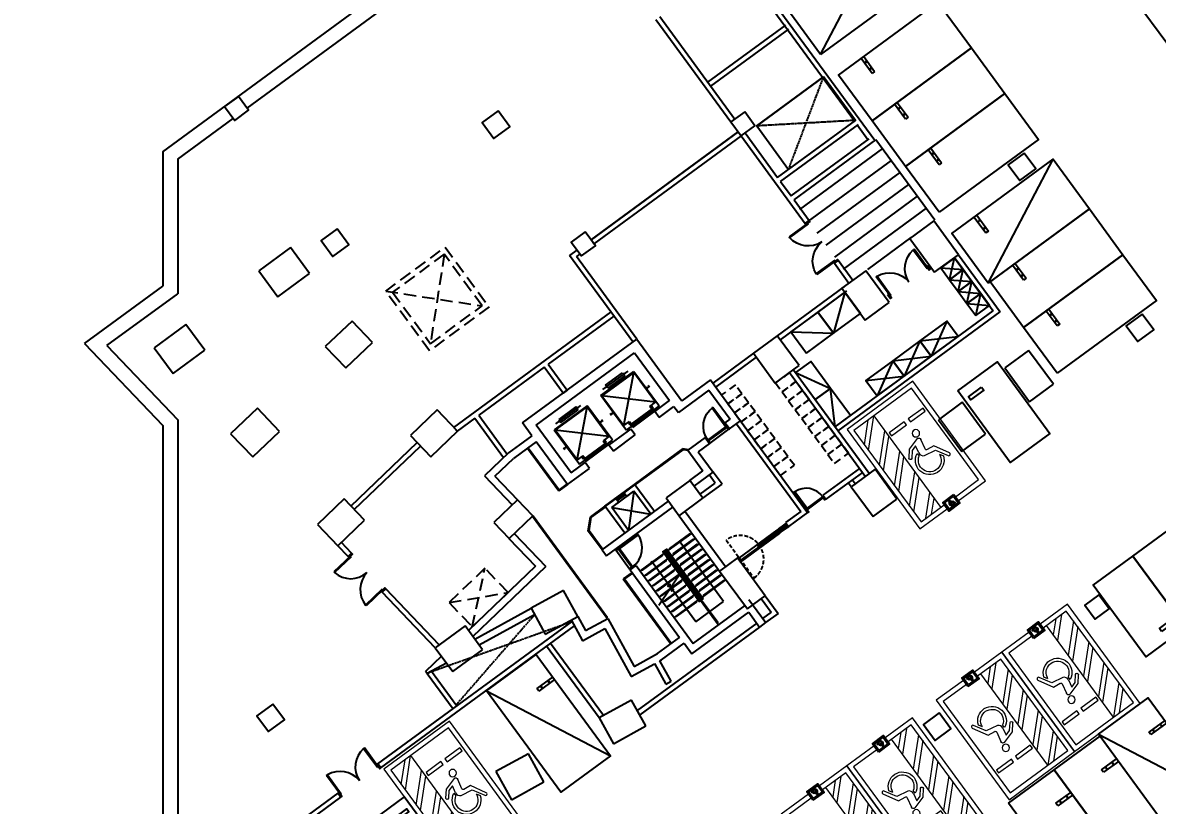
# Model space of a CAD drawing. Header units: millimetres. Extents: x 78082221 to 78451133, y -34402202 to -34172290.
# Drawn here: x 78138934 to 78184972, y -34265000 to -34233259 of the extents above; entities that cross this region are included whole.
import ezdxf

# ---------------------------------------------------------------- set-up
doc = ezdxf.new("R2010")
doc.units = ezdxf.units.MM
doc.header["$LTSCALE"] = 100
doc.header["$MEASUREMENT"] = 0
doc.header["$PDMODE"] = 1
doc.header["$PDSIZE"] = -3
for name, pattern in [('XR-B2$0$CENTER', [2, 1.25, -0.25, 0.25, -0.25]), ('XR-B2$0$HIDDEN', [0.375, 0.25, -0.125]), ('XR-B2$0$XR-B2$0$XR-지하3층$0$-HID', [2.5, 1.5, -1]), ('XR-B2$0$새 블럭1$0$XR-B2$0$XR-지하3층$0$XR-지하3층$0$51A1코아(1층)-1$0$HID', [2.3, 1.5, -0.8])]:
    doc.linetypes.add(name, pattern=pattern)
doc.layers.get('0').update_dxf_attribs({"color": 2, "linetype": 'CONTINUOUS'})
doc.layers.get('Defpoints').update_dxf_attribs({"color": 142, "linetype": 'CONTINUOUS'})
doc.layers.add('E-PLAN', color=115, linetype='CONTINUOUS')
doc.layers.add('Z', color=115, linetype='CONTINUOUS')
doc.styles.add('c-b2$0$맑은고딕', font='', dxfattribs={"width": 0.8})
doc.styles.add('돋움', font='', dxfattribs={"width": 0.9})
doc.styles.get('c-b2$0$맑은고딕').set_extended_font_data('Malgun Gothic')
doc.styles.get('돋움').set_extended_font_data('Dotum')
doc.dimstyles.new('c-b2$0$std_style', dxfattribs={"dimscale": 500, "dimtxt": 3, "dimasz": 1, "dimexe": 1.5, "dimexo": 2, "dimgap": 1, "dimtad": 1, "dimtoh": 1, "dimdec": 0, "dimzin": 0, "dimdsep": 46, "dimtxsty": 'c-b2$0$맑은고딕', "dimblk": 'c-b2$0$01420DDOT01', "dimcen": 2.5, "dimdle": 8, "dimclrd": 256, "dimclre": 256, "dimclrt": 256, "dimadec": 0, "dimazin": 0, "dimtfac": 1, "dimtdec": 0, "dimtix": 1, "dimtmove": 2, "dimatfit": 3, "dimldrblk": 'c-b2$0$_ClosedBlank', "dimfxl": 1, "dimtolj": 1, "dimtzin": 0, "dimlwd": -1, "dimlwe": -1, "dimarcsym": 0})

# ---------------------------------------------------------------- blocks, each defined once
blk = doc.blocks.new('XR-B2$0$XR-B2$0$XR-지하3층$0$A$C5E3F3FAC')
at = {"layer": 'E-PLAN'}
for p, q in [((90, 950), (50, 950)), ((50, 950), (50, 0)), ((90, 0), (90, 950)), ((1910, 950), (1950, 950)), ((1910, 0), (1910, 950)), ((1950, 950), (1950, 0)), ((50, 0), (90, 0)), ((1950, 0), (1910, 0))]:
    blk.add_line(p, q, dxfattribs=at)
at = {"layer": 'E-PLAN', "elevation": 0}
for points in [[(0, 850), (0, 1050), (50, 1050), (50, 850)], [(2000, 850), (2000, 1050), (1950, 1050), (1950, 850)]]:
    blk.add_lwpolyline(points, close=True, dxfattribs=at)
at = {"layer": 'E-PLAN'}
for centre, start, end in [((-2, 999), 275.2502, 357.2138), ((2002, 999), 182.7862, 264.7498)]:
    blk.add_arc(centre, 1003, start, end, dxfattribs=at)
blk = doc.blocks.new('XR-B2$0$XR-B1$0$XR-주상복합코어$0$84A-CORE(기준층)$0$A$C31EC7A83')
at = {"layer": 'E-PLAN'}
for p, q in [((14495, 13830), (15445, 13830)), ((14495, 13723), (15445, 13723)), ((14495, 13680), (15445, 13680))]:
    blk.add_line(p, q, dxfattribs=at)
for points in [[(14470, 13680), (14470, 13680), (14495, 13680), (14495, 13723), (14510, 13723), (14510, 13787), (14495, 13830), (14470, 13830), (14470, 13680)], [(15470, 13680), (15470, 13680), (15445, 13680), (15445, 13723), (15430, 13723), (15430, 13787), (15445, 13830), (15470, 13830), (15470, 13680)]]:
    blk.add_lwpolyline(points, dxfattribs=at)
blk.add_lwpolyline([(15445, 12730), (15405, 12730), (15405, 13680), (15445, 13680), (15445, 12730)], close=True, dxfattribs=at)
blk.add_arc((15445, 13680), 950, 180, 270, dxfattribs=at)
blk = doc.blocks.new('XR-B2$0$XR-B2$0$XR-지하3층$0$1712-PL$0$FSD1000')
at = {"layer": 'E-PLAN'}
for p, q in [((25, -101), (865, -101)), ((40, -146), (850, -146))]:
    blk.add_line(p, q, dxfattribs=at)
for points in [[(25, 739), (25, -101), (70, -101), (70, 739)], [(-5, -251), (-5, -101), (25, -101), (25, -146), (40, -146), (40, -251)], [(895, -251), (895, -101), (865, -101), (865, -146), (850, -146), (850, -251)]]:
    blk.add_lwpolyline(points, close=True, dxfattribs=at)
blk.add_arc((25, -101), 840, 360, 86.9291, dxfattribs=at)
blk = doc.blocks.new('XR-B2$0$XR-지하3층$0$A$C73B52ADF')
at = {"layer": 'E-PLAN'}
for points in [[(-2038, 2466), (-38, 2466), (-38, -1134), (-2038, -1134)], [(-1166, 2021), (-1166, 1871), (-1832, 1871), (-1832, 2021)]]:
    blk.add_lwpolyline(points, close=True, dxfattribs=at)
blk = doc.blocks.new('XR-B2$0$XR-지하3층$0$장애인 주차')
at = {"layer": 'E-PLAN', "lineweight": 5}
for p, q in [((4572, 3795), (4572, -805)), ((5572, 2795), (4572, 3795)), ((5572, 3078), (4855, 3795)), ((5572, 2045), (4572, 3045)), ((5572, 1762), (4572, 2762)), ((3689, 1485), (3600, 1888)), ((3699, 2009), (4214, 1851)), ((4214, 1851), (4443, 1569)), ((5572, 1012), (4572, 2012)), ((3992, 1503), (3925, 1810)), ((3925, 1810), (4151, 1741)), ((4055, 1528), (4053, 1393)), ((4151, 1741), (4355, 1493)), ((5572, 729), (4572, 1729)), ((3348, 969), (3257, 820)), ((5572, -21), (4572, 979)), ((5572, -304), (4572, 696)), ((5323, -805), (4572, -54)), ((5041, -805), (4572, -336))]:
    blk.add_line(p, q, dxfattribs=at)
at = {"layer": 'E-PLAN', "ltscale": 4}
for p, q in [((4165, -1005), (4165, -805)), ((4165, -805), (4165, -905))]:
    blk.add_line(p, q, dxfattribs=at)
at = {"layer": 'E-PLAN', "lineweight": 5}
for points in [[(3842, -1005), (2472, -1005), (2472, 3995), (5772, 3995), (5772, -1005), (4402, -1005)], [(3842, -805), (2672, -805), (2672, 3795), (5572, 3795), (5572, -805), (4402, -805)]]:
    blk.add_lwpolyline(points, dxfattribs=at)
for points in [[(3523, 2720), (2773, 2720), (2773, 2870), (3523, 2870)], [(4473, 2720), (3723, 2720), (3723, 2870), (4473, 2870)]]:
    blk.add_lwpolyline(points, close=True, dxfattribs=at)
for points in [[(3094, 715, -1.000002), (2987, 770), (3330, 1379), (3640, 1415)], [(3992, 1503, -0.343093), (3870, 1283), (3381, 1194), (3094, 715)]]:
    blk.add_lwpolyline(points, format="xyb", dxfattribs=at)
at = {"layer": 'E-PLAN', "ltscale": 4}
for points in [[(3842, -695), (3842, -1115), (4402, -1115), (4402, -695)], [(3892, -745), (3892, -1065), (4352, -1065), (4352, -745)]]:
    blk.add_lwpolyline(points, close=True, dxfattribs=at)
at = {"layer": 'E-PLAN'}
for points in [[(4161, -797), (4152, -916), (4058, -916), (4021, -1003), (3982, -990), (3988, -973), (4011, -981), (4046, -898), (4136, -898), (4137, -881), (4072, -881), (4072, -863), (4138, -863), (4142, -810)], [(4167, -882), (4169, -863)]]:
    blk.add_lwpolyline(points, dxfattribs=at)
at = {"layer": 'E-PLAN', "lineweight": 5}
blk.add_circle((3613, 2216), 150, dxfattribs=at)
for centre, radius, start, end in [((3682, 1922), 88.4, 79.1143, 202.3185), ((3810, 1000), 582, 198.006, 65.0949), ((3809, 1000), 462, 183.8525, 58.2396), ((3632, 1473), 57.7, 276.2786, 12.4353), ((4394, 1537), 58.8, 227.9655, 33.7904)]:
    blk.add_arc(centre, radius, start, end, dxfattribs=at)
at = {"layer": 'E-PLAN'}
for centre, radius, start, end in [((4127, -942), 89.2, 206.535, 62.4866), ((4127, -942), 71.5, 192.8781, 56.1688), ((4140, -787), 22.8, 335.1173, 274.9698)]:
    blk.add_arc(centre, radius, start, end, dxfattribs=at)
blk = doc.blocks.new('XR-B2$0$XR-지하3층$0$확장형 주차')
at = {"layer": 'E-PLAN'}
for p, q in [((0, 3965), (800, 3965)), ((0, 3835), (800, 3835)), ((800, 3835), (800, 3965))]:
    blk.add_line(p, q, dxfattribs=at)
blk.add_lwpolyline([(2500, 5100), (0, 5100), (0, 0), (2500, 0)], close=True, dxfattribs=at)
blk.add_lwpolyline([(2500, 5100), (0, 0)], dxfattribs=at)
for centre in [(238, 3900), (613, 3900)]:
    blk.add_circle(centre, 17.5, dxfattribs=at)
blk = doc.blocks.new('XR-B2$0$XR-지하3층$0$일반형 주차')
at = {"layer": 'E-PLAN'}
for p, q in [((750, 3865), (0, 3865)), ((0, 3735), (750, 3735)), ((750, 3735), (750, 3865))]:
    blk.add_line(p, q, dxfattribs=at)
blk.add_lwpolyline([(2300, 5000), (0, 5000), (0, 0), (2300, 0)], close=True, dxfattribs=at)
for centre in [(238, 3800), (563, 3800)]:
    blk.add_circle(centre, 17.5, dxfattribs=at)
blk = doc.blocks.new('c-b2$0$01420DDOT01')
blk.add_line((-1.5, 0), (1.5, 0))
at = {"const_width": 0.5}
blk.add_lwpolyline([(-0.25, 0, 1), (0.25, 0, 1)], format="xyb", close=True, dxfattribs=at)
blk = doc.blocks.new('*D19')
at = {"layer": 'Defpoints', "color": 0, "transparency": 16777216}
for p in [(78177995, -34182282), (78183746, -34190126), (78114954, -34240561)]:
    blk.add_point(p, dxfattribs=at)
at = {"layer": 'Z', "transparency": 16777216}
for p, q in [((78183155, -34189320), (78177552, -34181677)), ((78109606, -34232421), (78177592, -34182577)), ((78114362, -34239755), (78108759, -34232112))]:
    blk.add_line(p, q, dxfattribs=at)
at = {"layer": 'Z', "transparency": 16777216, "xscale": 500, "yscale": 500, "zscale": 500}
for p, rotation in [((78177995, -34182282), 36.2469348945663), ((78109203, -34232717), 216.2469348945663)]:
    blk.add_blockref('c-b2$0$01420DDOT01', p, dxfattribs=dict(at, rotation=rotation))
at = {"layer": 'Z', "transparency": 16777216, "insert": (78142637, -34206188), "char_height": 2250, "attachment_point": 5, "rotation": 36.2469, "style": '돋움'}
blk.add_mtext('\\A1;85300', dxfattribs=at)
blk = doc.blocks.new('c-b2$0$_ClosedBlank')
at = {"color": 0, "linetype": 'ByBlock', "lineweight": -2}
for p, q in [((-1, 0.167), (0, 0)), ((-1, 0.167), (-1, -0.167)), ((0, 0), (-1, -0.167))]:
    blk.add_line(p, q, dxfattribs=at)

msp = doc.modelspace()

# ---------------------------------------------------------------- linework, layer by layer
at = {"layer": 'Z', "ltscale": 0.5}
for p, q in [((78172684.4, -34237252.1), (78164708.2, -34226372.8, 0)), ((78173510.8, -34238041.2), (78164869.5, -34226254.5, 0)), ((78164784, -34233013), (78167829, -34237166.3)), ((78164622.7, -34233131.2), (78167667.7, -34237284.6)), ((78166735.2, -34235674.4), (78169896.6, -34233356.6)), ((78166853.4, -34235835.7), (78170014.8, -34233517.9)), ((78169567.3, -34239537.4), (78172728.7, -34237219.6)), ((78167963.4, -34237687.8), (78161995.4, -34242063.2)), ((78169685.6, -34239698.7), (78172847, -34237380.9)), ((78172802.6, -34237413.4), (78173231.3, -34237998.1)), ((78168081.6, -34237849.1), (78162113.7, -34242224.5)), ((78168081.6, -34237849.1), (78170686.7, -34241402.5)), ((78168242.9, -34237730.9), (78169567.3, -34239537.4)), ((78170114.3, -34240283.4), (78173275.6, -34237965.6)), ((78170232.5, -34240444.7), (78173555.2, -34238008.7)), ((78169685.6, -34239698.7), (78170114.3, -34240283.4)), ((78170232.5, -34240444.7), (78170848, -34241284.2)), ((78170686.7, -34241402.5, 0), (78170848, -34241284.2)), ((78175899.6, -34241299.3), (78174931.8, -34242008.8)), ((78176904.7, -34242670.3), (78175899.6, -34241299.3)), ((78174931.8, -34242008.8), (78175936.9, -34243379.8)), ((78149805.2, -34242382.7), (78148514.9, -34243328.7)), ((78150573.9, -34243431.1), (78149805.2, -34242382.7)), ((78161430.9, -34242477.1), (78161120.4, -34242704.7)), ((78163689.4, -34246208.8), (78161120.4, -34242704.7)), ((78161549.2, -34242638.4), (78161400, -34242747.8)), ((78163850.7, -34246090.6), (78161400, -34242747.8)), ((78175936.9, -34243379.8), (78176904.7, -34242670.3)), ((78176742.4, -34242789.4, 0), (78178318.1, -34244938.6, 0)), ((78176903.7, -34242671.1, 0), (78178597.7, -34244981.6, 0)), ((78171869.3, -34243015.4, 0), (78172030.6, -34242897.2, 0)), ((78171869.3, -34243015.4, 0), (78172459.9, -34243821.1, 0)), ((78172030.6, -34242897.2, 0), (78172621.2, -34243702.8, 0)), ((78148514.9, -34243328.7), (78149283.5, -34244377.1)), ((78149283.5, -34244377.1), (78150573.9, -34243431.1)), ((78173145.5, -34243318.5), (78172177.7, -34244028)), ((78174091.5, -34244608.9), (78173145.5, -34243318.5)), ((78172246.2, -34243977.8), (78169548.6, -34245955.6)), ((78172364.5, -34244139.1), (78169666.8, -34246116.9)), ((78172177.7, -34244028), (78173123.7, -34245318.4)), ((78173123.7, -34245318.4), (78174091.5, -34244608.9)), ((78156427.2, -34249673.2), (78162802.5, -34244999.1)), ((78171899.6, -34249644.3), (78178318.1, -34244938.6)), ((78172017.8, -34249805.6), (78178597.7, -34244981.6)), ((78145559.1, -34245495.7), (78144268.8, -34246441.7)), ((78146327.8, -34246544.1), (78145559.1, -34245495.7)), ((78152296.1, -34245358.1), (78151212.5, -34246395.4)), ((78153125.9, -34246225), (78152296.1, -34245358.1)), ((78162920.8, -34245160.4), (78160259.4, -34247111.6)), ((78169548.6, -34245955.6), (78168580.8, -34246665.1)), ((78170435.5, -34247165.3), (78169548.6, -34245955.6)), ((78144268.8, -34246441.7), (78145037.4, -34247490.2)), ((78151212.5, -34246395.4), (78152042.3, -34247262.2)), ((78152042.3, -34247262.2), (78153125.9, -34246225)), ((78145037.4, -34247490.2), (78146327.8, -34246544.1)), ((78168580.8, -34246665.1), (78166931.5, -34247874.2)), ((78168699, -34246826.4), (78167049.8, -34248035.5)), ((78168580.8, -34246665.1), (78169467.7, -34247874.8)), ((78179751.7, -34246553.5), (78178783.9, -34247263.1)), ((78180756.8, -34247924.5), (78179751.7, -34246553.5)), ((78160098.1, -34247229.8), (78157438.2, -34249183.1)), ((78160866.8, -34248278.3), (78160098.1, -34247229.8)), ((78160259.4, -34247111.6), (78161028.1, -34248160)), ((78169467.7, -34247874.8), (78170435.5, -34247165.3)), ((78170205.6, -34247333.8), (78173286.1, -34251535.5)), ((78178783.9, -34247263.1), (78179789.1, -34248634.1)), ((78170044.3, -34247452), (78173124.8, -34251653.8)), ((78179789.1, -34248634.1), (78180756.8, -34247924.5)), ((78177056.7, -34248653.3), (78176088.9, -34249362.9)), ((78178002.7, -34249943.7), (78177056.7, -34248653.3)), ((78148456, -34248895.4), (78147372.5, -34249932.6)), ((78149355, -34249834.5), (78148456, -34248895.4)), ((78155746.6, -34248962.9), (78154663, -34250000.1)), ((78156576.3, -34249829.8), (78155746.6, -34248962.9)), ((78157438.2, -34249183.1), (78158592.9, -34250758)), ((78157277, -34249301.4), (78156569, -34249821.4)), ((78157277, -34249301.4), (78158447.2, -34250897.5)), ((78167893.7, -34249524.8), (78170504.1, -34253085.4)), ((78168054.9, -34249406.5), (78170783.6, -34253128.4)), ((78176088.9, -34249362.9), (78177035, -34250653.2)), ((78147372.5, -34249932.6), (78148271.4, -34250871.7)), ((78148271.4, -34250871.7), (78149355, -34249834.5)), ((78154663, -34250000.1), (78155492.7, -34250867)), ((78155492.7, -34250867), (78156576.3, -34249829.8)), ((78177035, -34250653.2), (78178002.7, -34249943.7)), ((78152252.3, -34252861.2), (78154940, -34250288.7)), ((78152390.6, -34253005.7), (78155078.2, -34250433.2)), ((78159417.4, -34250512.7), (78160691.6, -34252250.6)), ((78159441.6, -34250494.9), (78160698, -34252208.7)), ((78163762.7, -34251983), (78165719.4, -34250548.5)), ((78163780.4, -34252007.2), (78165727.1, -34250580)), ((78165943, -34250582.9), (78165719.4, -34250548.5)), ((78165938.4, -34250612.6), (78165727.1, -34250580)), ((78167312, -34251978.6), (78166957.2, -34251494.7)), ((78172891.3, -34251335.2, 0), (78171407.3, -34252423.1, 0)), ((78173009.5, -34251496.5, 0), (78171525.6, -34252584.4, 0)), ((78173518.9, -34251371), (78172551.1, -34252080.6)), ((78174405.8, -34252580.8), (78173518.9, -34251371)), ((78161046.4, -34251990.5), (78160691.6, -34252250.6)), ((78161028.7, -34251966.3), (78160698, -34252208.7)), ((78163774.5, -34251999.1), (78163762.7, -34251983)), ((78166005.6, -34251820.5), (78165037.8, -34252530)), ((78166537.7, -34252546.3), (78166005.6, -34251820.5)), ((78166419.4, -34252385), (78167032.4, -34251935.6)), ((78166537.7, -34252546.3), (78167312, -34251978.6)), ((78167032.4, -34251935.6), (78166795.9, -34251613)), ((78172551, -34252080.5, 0), (78172432.9, -34251919.3, 0)), ((78172712.3, -34251962.2, 0), (78172594.2, -34251801, 0)), ((78171407.3, -34252423.1, 0), (78171525.6, -34252584.4, 0)), ((78172551.1, -34252080.6), (78173438, -34253290.3)), ((78151975.6, -34252572.4), (78150892.1, -34253609.6)), ((78152805.4, -34253439.3), (78151975.6, -34252572.4)), ((78159005.6, -34252605.4), (78158044.8, -34253525.1)), ((78159627.9, -34253255.6), (78159005.6, -34252605.4)), ((78162561, -34252864), (78161972.7, -34253295.4)), ((78162578.8, -34252888.2), (78162000.4, -34253312.2)), ((78162572.9, -34252880.1), (78162561, -34252864)), ((78165037.8, -34252530), (78165569.9, -34253255.8)), ((78165569.9, -34253255.8), (78166537.7, -34252546.3)), ((78173438, -34253290.3), (78174405.8, -34252580.8)), ((78158667.1, -34254175.2), (78159627.9, -34253255.6)), ((78159618, -34253289.3), (78159605.9, -34253276.7)), ((78162644.3, -34257417.3), (78159618, -34253289.3)), ((78159641, -34253270), (78159627.6, -34253256)), ((78162669.7, -34257401.1), (78159641, -34253270)), ((78161883.3, -34253876.1), (78161972.7, -34253295.3)), ((78161914.8, -34253868.4), (78162000.5, -34253312.2)), ((78163521.3, -34253852.5), (78162838.4, -34252921)), ((78170504.1, -34253085.4), (78169891.2, -34253534.7)), ((78170783.6, -34253128.4), (78170009.4, -34253696)), ((78150892.1, -34253609.6), (78151721.8, -34254476.5)), ((78151721.8, -34254476.5), (78152805.4, -34253439.3)), ((78158044.8, -34253525.1), (78158667.1, -34254175.2)), ((78169891.2, -34253534.7, 0), (78170009.4, -34253696, 0)), ((78162444.7, -34254641.8), (78161883.3, -34253876.1)), ((78162468.9, -34254624.1), (78161914.8, -34253868.4)), ((78166084.3, -34253957.4), (78165116.5, -34254666.9)), ((78166238, -34254167.1), (78165270.3, -34254876.6)), ((78152136.7, -34254909.9), (78151721.8, -34254476.5)), ((78152281.2, -34254771.6), (78151866.3, -34254338.2)), ((78165015.7, -34254740.8), (78164995.6, -34254755.6)), ((78165076.2, -34254696.5), (78165056, -34254711.3)), ((78166391.8, -34254376.8), (78165424, -34255086.3)), ((78166545.5, -34254586.5), (78165577.7, -34255296)), ((78164955.2, -34254785.2), (78163987.5, -34255494.7)), ((78165109, -34254994.9), (78164141.2, -34255704.4)), ((78165262.7, -34255204.5), (78164294.9, -34255914.1)), ((78165169.4, -34254950.5), (78165149.3, -34254965.3)), ((78165229.9, -34254906.2), (78165209.8, -34254921)), ((78165323.2, -34255160.2), (78165303, -34255175)), ((78165383.7, -34255115.9), (78165363.5, -34255130.6)), ((78166699.2, -34254796.1), (78165731.4, -34255505.7)), ((78166852.9, -34255005.8), (78165885.2, -34255715.3)), ((78167006.7, -34255215.5), (78166038.9, -34255925)), ((78167939.5, -34254965.6), (78167213.7, -34255497.8)), ((78169062.9, -34256497.9), (78167939.5, -34254965.6)), ((78165416.4, -34255414.2), (78164448.6, -34256123.8)), ((78165570.1, -34255623.9), (78164602.4, -34256333.4)), ((78165476.9, -34255369.9), (78165456.7, -34255384.7)), ((78165537.4, -34255325.5), (78165517.2, -34255340.3)), ((78165630.6, -34255579.6), (78165610.5, -34255594.4)), ((78165691.1, -34255535.2), (78165671, -34255550)), ((78167160.4, -34255425.2), (78166192.6, -34256134.7)), ((78167314.1, -34255634.9), (78166346.4, -34256344.4)), ((78167213.7, -34255497.8), (78168337.1, -34257030.1)), ((78165723.9, -34255833.6), (78164756.1, -34256543.1)), ((78165877.6, -34256043.3), (78164909.8, -34256752.8)), ((78165784.4, -34255789.3), (78165764.2, -34255804)), ((78165844.8, -34255744.9), (78165824.7, -34255759.7)), ((78165938.1, -34255998.9), (78165917.9, -34256013.7)), ((78165998.6, -34255954.6), (78165978.4, -34255969.4)), ((78167467.9, -34255844.6), (78166500.1, -34256554.1)), ((78155676.9, -34258608.5), (78153519.7, -34256354.7)), ((78155839.6, -34258489.2), (78153664.1, -34256216.5)), ((78160877.9, -34256285.3), (78159562.8, -34257006.9)), ((78161455.1, -34257337.4), (78160877.9, -34256285.3)), ((78166031.3, -34256253), (78165063.6, -34256962.5)), ((78166185.1, -34256462.7), (78165217.3, -34257172.2)), ((78166091.8, -34256208.6), (78166071.7, -34256223.4)), ((78166152.3, -34256164.3), (78166132.1, -34256179.1)), ((78166245.6, -34256418.3), (78166225.4, -34256433.1)), ((78166306, -34256374), (78166285.9, -34256388.7)), ((78166459.8, -34256583.6), (78166439.6, -34256598.4)), ((78168337.1, -34257030.1), (78169062.9, -34256497.9)), ((78169062.9, -34256497.9, 0), (78169589.1, -34257215.7, 0)), ((78159562.8, -34257006.9), (78160140.1, -34258058.9)), ((78166338.8, -34256672.3), (78165371, -34257381.9)), ((78166399.3, -34256628), (78166379.1, -34256642.8)), ((78166399.3, -34256628), (78167173.8, -34257684.5)), ((78168901.6, -34256616.2, 0), (78169309.6, -34257172.6, 0)), ((78160140.1, -34258058.9), (78161455.1, -34257337.4)), ((78169309.6, -34257172.6, 0), (78168958.8, -34257429.8, 0)), ((78169589.1, -34257215.7, 0), (78169077, -34257591.1, 0)), ((78153341.8, -34263324.4), (78161225.7, -34257544.3)), ((78153460, -34263485.7), (78161322.7, -34257721.2)), ((78156886.7, -34257721.6), (78155677, -34258608.5)), ((78157596.2, -34258689.4), (78156886.7, -34257721.6)), ((78168716.8, -34257607.2, 0), (78163872.1, -34261159.1, 0)), ((78168835.1, -34257768.5, 0), (78163969.1, -34261336, 0)), ((78162499, -34261355.5), (78160354.8, -34258430.8)), ((78155677, -34258608.5), (78156386.5, -34259576.3)), ((78156386.5, -34259576.3), (78157596.2, -34258689.4)), ((78162322.2, -34261452.6), (78160193.5, -34258549)), ((78155349.1, -34259660.4), (78156394.5, -34261086.3)), ((78155526, -34259563.4), (78156555.8, -34260968)), ((78163640.2, -34260729.7), (78162325, -34261451.1)), ((78164217.3, -34261781.8), (78163640.2, -34260729.7)), ((78162325, -34261451.1), (78162902.2, -34262503.2)), ((78162902.2, -34262503.2), (78164217.3, -34261781.8)), ((78159453.8, -34262912), (78158138.7, -34263633.5)), ((78160079, -34264051.8), (78159453.8, -34262912)), ((78158138.7, -34263633.5), (78158763.9, -34264773.2)), ((78158763.9, -34264773.2), (78160079, -34264051.8)), ((78145226.1, -34269274.4), (78151728.8, -34264506.9)), ((78146121.1, -34268866.2), (78151847.1, -34264668.2))]:
    msp.add_line(p, q, dxfattribs=at)
at = {"layer": 'Z'}
for p, q in [((78144625.2, -34238492.6), (78158252.7, -34228501.7)), ((78148042.6, -34236731.2), (78154010.5, -34232355.8)), ((78168716, -34237446), (78171433.9, -34235453.4)), ((78145225.2, -34238796.7), (78147478, -34237145.1)), ((78168716, -34237446), (78170010.9, -34239212.2)), ((78168081.6, -34237849.1), (78162113.7, -34242224.5)), ((78144625.2, -34238492.6), (78144625.2, -34243946.5)), ((78145225.2, -34238796.7), (78145225.2, -34244250.8)), ((78141443.3, -34246276.1), (78144625.2, -34243946.5)), ((78142350.1, -34246355.8), (78145225.2, -34244250.8)), ((78141443.3, -34246276.1), (78144625.2, -34249600.4)), ((78142350.1, -34246355.8), (78145225.2, -34249359.5)), ((78159213.5, -34249490.4), (78163850.8, -34246090.6)), ((78163850.8, -34246090.6), (78165683.7, -34248590.7)), ((78159772.6, -34249576.5), (78163764.7, -34246649.7)), ((78163764.7, -34246649.7), (78165183.7, -34248585.3)), ((78162395.7, -34248384.9), (78163734.5, -34247403.4)), ((78163728, -34247445.4), (78162437.7, -34248391.4)), ((78163481.5, -34247396.7), (78162465.4, -34248141.7)), ((78162582.3, -34247962.9), (78163275.9, -34247454.4)), ((78163364.6, -34247575.4), (78162671, -34248083.9)), ((78163275.9, -34247454.4), (78163364.6, -34247575.4)), ((78163285.3, -34247509.6), (78163325.6, -34247480)), ((78163314.9, -34247549.9), (78163285.3, -34247509.6)), ((78163355.2, -34247520.3), (78163314.9, -34247549.9)), ((78163324.6, -34249601.1), (78163728, -34247445.4)), ((78163325.6, -34247480), (78163355.2, -34247520.3)), ((78163395.5, -34247490.8), (78163365.9, -34247450.4)), ((78164614.9, -34248655.1), (78163728, -34247445.4)), ((78163734.5, -34247403.4), (78164727.8, -34248758.3)), ((78166836.9, -34247745.2), (78165683.7, -34248590.7)), ((78166836.9, -34247745.2), (78168054.9, -34249406.5)), ((78161028.1, -34248160), (78160866.8, -34248278.3)), ((78162581, -34248087.9), (78162551.4, -34248047.6)), ((78162671, -34248083.9), (78162582.3, -34247962.9)), ((78162632, -34247988.5), (78162591.7, -34248018)), ((78162591.7, -34248018), (78162621.3, -34248058.4)), ((78162621.3, -34248058.4), (78162661.6, -34248028.8)), ((78162661.6, -34248028.8), (78162632, -34247988.5)), ((78164289.7, -34248118.5), (78164230.6, -34248037.9)), ((78164340.8, -34248019.1), (78164260.2, -34248078.2)), ((78164370.4, -34248059.4), (78164311.3, -34247978.7)), ((78166772.4, -34248164.5), (78165538.5, -34249069.1)), ((78166772.4, -34248164.5), (78167635.6, -34249342)), ((78163389, -34249739.8), (78162395.7, -34248384.9)), ((78162437.7, -34248391.4), (78163324.6, -34249601.1)), ((78164614.9, -34248655.1), (78162437.7, -34248391.4)), ((78164381, -34248826.5), (78164614.9, -34248655.1)), ((78164578.9, -34249028.7), (78165183.7, -34248585.3)), ((78164727.8, -34248758.3), (78164757.4, -34248798.6)), ((78161839.3, -34248792.9), (78160500.5, -34249774.4)), ((78160542.4, -34249780.9), (78161832.8, -34248834.8)), ((78160570.2, -34249531.2), (78161586.3, -34248786.2)), ((78161380.7, -34248843.9), (78160687.1, -34249352.4)), ((78160775.8, -34249473.4), (78161469.4, -34248964.9)), ((78161469.4, -34248964.9), (78161380.7, -34248843.9)), ((78161390.1, -34248899), (78161430.4, -34248869.5)), ((78161419.6, -34248939.4), (78161390.1, -34248899)), ((78161460, -34248909.8), (78161419.6, -34248939.4)), ((78161429.3, -34250990.6), (78161832.8, -34248834.8)), ((78161430.4, -34248869.5), (78161460, -34248909.8)), ((78161500.3, -34248880.2), (78161470.7, -34248839.9)), ((78161832.8, -34248834.8), (78162719.7, -34250044.6)), ((78162832.6, -34250147.8), (78161839.3, -34248792.9)), ((78162830, -34249188.7), (78162770.9, -34249108.1)), ((78162800.4, -34249148.4), (78162881.1, -34249089.3)), ((78162910.7, -34249129.6), (78162851.5, -34249048.9)), ((78164757.4, -34248798.6), (78163418.6, -34249780.1)), ((78163600.3, -34249571.3), (78164503.5, -34248909.1)), ((78164527.2, -34248941.3), (78163623.9, -34249603.6)), ((78163650, -34249639), (78164553.2, -34248976.8)), ((78164576.9, -34249009.1), (78163673.6, -34249671.3)), ((78164452, -34248923.3), (78164381, -34248826.5)), ((78164429.4, -34248791.1), (78164500.4, -34248887.8)), ((78164500.4, -34248887.8), (78164452, -34248923.3)), ((78164503.5, -34248909.1), (78164527.2, -34248941.3)), ((78164553.2, -34248976.8), (78164576.9, -34249009.1)), ((78164756.2, -34249270.7), (78164578.9, -34249028.7)), ((78164756.2, -34249270.7), (78165361.1, -34248827.2)), ((78165361.1, -34248827.2), (78165538.5, -34249069.1)), ((78145225.2, -34249359.5), (78145225.2, -34282946.6)), ((78156427.2, -34249673.2), (78156569, -34249821.4)), ((78159594.9, -34250010.6), (78159213.5, -34249490.4)), ((78161191.7, -34251512), (78159772.6, -34249576.5)), ((78160685.7, -34249477.4), (78160656.2, -34249437.1)), ((78160687.1, -34249352.4), (78160775.8, -34249473.4)), ((78160736.8, -34249378), (78160696.5, -34249407.5)), ((78160696.5, -34249407.5), (78160726.1, -34249447.8)), ((78160726.1, -34249447.8), (78160766.4, -34249418.3)), ((78160766.4, -34249418.3), (78160736.8, -34249378)), ((78162394.5, -34249508), (78162335.4, -34249427.3)), ((78162445.6, -34249408.5), (78162364.9, -34249467.7)), ((78162475.2, -34249448.9), (78162416, -34249368.2)), ((78163324.6, -34249601.1), (78163558.4, -34249429.6)), ((78163581, -34249561.9), (78163510, -34249465.1)), ((78163558.4, -34249429.6), (78163629.4, -34249526.4)), ((78163629.4, -34249526.4), (78163581, -34249561.9)), ((78163623.9, -34249603.6), (78163600.3, -34249571.3)), ((78163673.6, -34249671.3), (78163650, -34249639)), ((78167442.1, -34249483.9), (78167635.6, -34249342)), ((78167442.1, -34249483.9), (78167619.5, -34249725.8)), ((78167619.5, -34249725.8), (78168054.9, -34249406.5)), ((78159594.9, -34250010.6), (78159240, -34250270.7)), ((78160500.5, -34249774.4), (78161493.8, -34251129.3)), ((78161429.3, -34250990.6), (78160542.4, -34249780.9)), ((78162719.7, -34250044.6), (78160542.4, -34249780.9)), ((78162719.7, -34250044.6), (78162485.8, -34250216)), ((78162724, -34250388.6), (78163611.1, -34249738.2)), ((78162862.1, -34250188.1), (78162832.6, -34250147.8)), ((78162901.3, -34250630.6), (78163788.5, -34249980.2)), ((78163418.6, -34249780.1), (78163389, -34249739.8)), ((78163788.5, -34249980.2), (78163611.1, -34249738.2)), ((78166619.5, -34250087), (78165925.9, -34250595.4)), ((78166619.5, -34250087), (78166796.8, -34250328.9)), ((78159240, -34250270.7), (78158650.4, -34250703.1)), ((78159417.4, -34250512.7), (78158843.6, -34250933.4)), ((78159772.3, -34250252.5), (78159417.4, -34250512.7)), ((78161046.4, -34251990.5), (78159772.3, -34250252.5)), ((78160934.8, -34250578.2), (78160875.7, -34250497.5)), ((78160905.2, -34250537.9), (78160985.9, -34250478.7)), ((78161015.4, -34250519.1), (78160956.3, -34250438.4)), ((78161523.4, -34251169.6), (78162862.1, -34250188.1)), ((78162608.3, -34250298.6), (78161705.1, -34250960.8)), ((78161728.7, -34250993), (78162632, -34250330.8)), ((78162658, -34250366.3), (78161754.7, -34251028.5)), ((78161778.4, -34251060.8), (78162681.6, -34250398.6)), ((78162485.8, -34250216), (78162556.8, -34250312.8)), ((78162605.2, -34250277.3), (78162534.2, -34250180.5)), ((78162556.8, -34250312.8), (78162605.2, -34250277.3)), ((78162632, -34250330.8), (78162608.3, -34250298.6)), ((78162681.6, -34250398.6), (78162658, -34250366.3)), ((78162901.3, -34250630.6), (78162724, -34250388.6)), ((78165925.9, -34250595.4), (78166537.9, -34251430.1)), ((78166796.8, -34250328.9), (78166345.2, -34250660)), ((78158650.4, -34250703.1), (78157668.7, -34251642.6)), ((78158092.9, -34251651.9), (78158843.6, -34250933.4)), ((78161663.2, -34250819.1), (78161429.3, -34250990.6)), ((78161614.8, -34250854.6), (78161685.8, -34250951.4)), ((78161734.2, -34250915.9), (78161663.2, -34250819.1)), ((78161685.8, -34250951.4), (78161734.2, -34250915.9)), ((78161705.1, -34250960.8), (78161728.7, -34250993)), ((78161754.7, -34251028.5), (78161778.4, -34251060.8)), ((78166345.2, -34250660), (78166957.2, -34251494.7)), ((78166345.2, -34250660), (78166345.2, -34250660)), ((78161046.4, -34251990.5), (78161933.6, -34251340.1)), ((78161191.7, -34251512), (78161756.2, -34251098.1)), ((78161493.8, -34251129.3), (78161523.4, -34251169.6)), ((78161933.6, -34251340.1), (78161756.2, -34251098.1)), ((78166005.6, -34251820.5), (78166537.9, -34251430.2)), ((78166183, -34252062.3), (78166957.2, -34251494.7)), ((78157668.7, -34251642.6), (78158788.9, -34252812.9)), ((78158092.9, -34251651.9), (78159005.6, -34252605.4)), ((78162561, -34252864), (78163762.7, -34251983)), ((78162838.4, -34252921), (78163733.6, -34252264.7)), ((78163012.4, -34252557.9), (78163335, -34252321.4)), ((78163071.5, -34252638.5), (78163394.1, -34252402)), ((78163324.2, -34252391.3), (78163082.3, -34252568.6)), ((78163294.7, -34252350.9), (78163353.8, -34252431.6)), ((78163335, -34252321.4), (78163774.5, -34251999.1)), ((78163335, -34252321.4), (78163447.3, -34252474.6)), ((78163335, -34252321.4), (78163394.1, -34252402)), ((78163447.3, -34252474.6), (78163733.6, -34252264.7)), ((78163733.6, -34252264.7), (78163521.3, -34253852.5)), ((78164416.5, -34253196.2), (78163733.6, -34252264.7)), ((78164569.8, -34253083.8), (78163774.5, -34251999.1)), ((78162444.7, -34254641.9), (78165138.3, -34252667)), ((78162572.9, -34252880.1), (78163012.4, -34252557.9)), ((78163368.1, -34253964.8), (78162572.9, -34252880.1)), ((78162622.1, -34254883.8), (78165315.7, -34252909)), ((78162838.4, -34252921), (78163124.7, -34252711.1)), ((78163012.4, -34252557.9), (78163124.7, -34252711.1)), ((78163012.4, -34252557.9), (78163071.5, -34252638.5)), ((78163052.7, -34252528.3), (78163111.8, -34252609)), ((78163521.3, -34253852.5), (78162838.4, -34252921)), ((78162838.4, -34252921), (78164416.5, -34253196.2)), ((78165570, -34253255.7), (78167213.7, -34255497.8)), ((78165811.9, -34253078.4), (78167455.6, -34255320.4)), ((78169584.4, -34253877.4, 0), (78169551.9, -34253833.1, 0)), ((78169616.4, -34253785.8, 0), (78169866.4, -34253602.5, 0)), ((78169696.2, -34253801.6, 0), (78169857.5, -34253683.4, 0)), ((78169711, -34253914.8, 0), (78169961, -34253731.5, 0)), ((78169719.9, -34253833.9, 0), (78169881.2, -34253715.6, 0)), ((78158663.5, -34254178.7), (78159742.3, -34255305.7)), ((78158880.3, -34253971.3), (78160166.4, -34255315)), ((78169535.8, -34253844.9, 0), (78168010.8, -34254962.9, 0)), ((78169630.4, -34253973.9, 0), (78168105.5, -34255091.9, 0)), ((78169526.9, -34253925.8, 0), (78168817.2, -34254446.1, 0)), ((78169538.7, -34253941.9, 0), (78168829, -34254462.2, 0)), ((78169550.5, -34253958.1, 0), (78168840.8, -34254478.4, 0)), ((78162444.7, -34254641.9), (78162622.1, -34254883.8)), ((78167371.3, -34256727.6), (78165600.4, -34254312.2)), ((78168790.3, -34254527.8, 0), (78168141.2, -34255003.7, 0)), ((78168802.1, -34254544, 0), (78168153, -34255019.8, 0)), ((78168813.9, -34254560.1, 0), (78168164.9, -34255036, 0)), ((78152136.9, -34254909.8), (78152281.2, -34254771.6)), ((78166242.2, -34257555.3), (78164471.3, -34255139.9)), ((78167971.2, -34254992, 0), (78168010.8, -34254962.9, 0)), ((78167971.2, -34254992, 0), (78167998.3, -34254972.1, 0)), ((78167971.2, -34254992, 0), (78168065.8, -34255121, 0)), ((78168105.5, -34255091.9, 0), (78168010.8, -34254962.9, 0)), ((78168105.5, -34255091.9, 0), (78168065.8, -34255121, 0)), ((78168065.8, -34255121, 0), (78168102.1, -34255094.4, 0)), ((78159742.3, -34255305.7), (78157023.5, -34257908.1)), ((78157202.4, -34258152.2), (78160166.4, -34255315)), ((78163659.3, -34255554.4), (78163304.5, -34255814.5)), ((78163677.1, -34255578.6), (78163346.4, -34255821)), ((78163580, -34255446.2), (78163822, -34255268.8)), ((78163580, -34255446.2), (78165590.3, -34258188.2)), ((78163822, -34255268.8), (78166145.6, -34258438.3)), ((78163304.5, -34255814.5), (78165235.5, -34258448.4)), ((78163346.4, -34255821), (78165259.7, -34258430.7)), ((78153519.7, -34256354.7, 0), (78153664.1, -34256216.5)), ((78157280.5, -34258258.7), (78159562.8, -34257006.9)), ((78166145.6, -34258438.3), (78168242.5, -34256901)), ((78166242.2, -34257555.3), (78167371.3, -34256727.6)), ((78169077, -34257591.1), (78168402.6, -34256671.2)), ((78159707, -34257269.8), (78157459.4, -34258502.7)), ((78161192, -34257481.7), (78161653.7, -34258323.4)), ((78161455, -34257337.4), (78161772.4, -34257916.1)), ((78161772.4, -34257916.1), (78162679.8, -34257418.3)), ((78162679.8, -34257418.3), (78163747.5, -34259364.7)), ((78166081.1, -34258857.6), (78168391.6, -34257163.6)), ((78168391.6, -34257163.6), (78168835.1, -34257768.5)), ((78161653.7, -34258323.4), (78162561.1, -34257825.6)), ((78162561.1, -34257825.6), (78163628.8, -34259772)), ((78169077, -34257591.1), (78168835.1, -34257768.5)), ((78164693.2, -34258846), (78165590.3, -34258188.2)), ((78164854.8, -34259099.5), (78165767.7, -34258430.2)), ((78165767.7, -34258430.2), (78166081.1, -34258857.6)), ((78155839.6, -34258489.2), (78155676.9, -34258608.5)), ((78163747.5, -34259364.7), (78164693.2, -34258846)), ((78155930.5, -34258954.3), (78155285.1, -34259572.1)), ((78156132.9, -34259230.4), (78155349.5, -34259660.1)), ((78163628.8, -34259772), (78164570.8, -34259255.3)), ((78163628.8, -34259772), (78164570.8, -34259255.3)), ((78164571.3, -34259255), (78165025.8, -34260083.5)), ((78164790.5, -34259134.8), (78164854.8, -34259099.5)), ((78165245, -34259963.3), (78164790.5, -34259134.8)), ((78155349.5, -34259660.1), (78155285.1, -34259572.1)), ((78155349.1, -34259660.4), (78155526, -34259563.4)), ((78165025.8, -34260083.5), (78165245, -34259963.3)), ((78153460, -34263485.7, 0), (78153341.8, -34263324.4, 0)), ((78151847.1, -34264668.2), (78151728.8, -34264506.9))]:
    msp.add_line(p, q, dxfattribs=at)
at = {"layer": 'Z', "linetype": 'XR-B2$0$CENTER', "ltscale": 0.5}
for p, q in [((78170010.9, -34239212.2), (78171433.9, -34235453.4)), ((78172728.7, -34237219.6), (78168716, -34237446)), ((78159706.6, -34257270.1), (78156525, -34260925.9)), ((78155531.1, -34259570.3), (78161225.7, -34257544.3))]:
    msp.add_line(p, q, dxfattribs=at)
at = {"layer": 'Z', "ltscale": 100}
for p, q in [((78175943.9, -34241266.8), (78173555.2, -34238008.7)), ((78173815.3, -34238363.5), (78170452.4, -34240829.1)), ((78174170.1, -34238847.4), (78170807.1, -34241313)), ((78174524.9, -34239331.3), (78171161.9, -34241796.9)), ((78174879.6, -34239815.2), (78171516.7, -34242280.8)), ((78175234.4, -34240299), (78171871.4, -34242764.7)), ((78175589.2, -34240782.9), (78172226.2, -34243248.5)), ((78174976.1, -34241976.3), (78173214, -34243268.3))]:
    msp.add_line(p, q, dxfattribs=at)
at = {"layer": 'Z', "linetype": 'Continuous'}
for p, q in [((78176540.7, -34243681.2, 0), (78176742.4, -34242789.3, 0)), ((78176185.9, -34243197.3, 0), (78177097.1, -34243273.5, 0)), ((78176540.7, -34243681.2, 0), (78177451.9, -34243757.1, 0)), ((78176895.5, -34244165.1, 0), (78177097.2, -34243273.2, 0)), ((78176895.5, -34244165.1, 0), (78177806.7, -34244241, 0)), ((78177250.2, -34244649, 0), (78177451.9, -34243757.1, 0)), ((78177605, -34245132.9, 0), (78177806.7, -34244241, 0)), ((78177250.2, -34244649, 0), (78178161.5, -34244724.9, 0))]:
    msp.add_line(p, q, dxfattribs=at)
at = {"layer": 'Z', "linetype": 'XR-B2$0$HIDDEN', "ltscale": 20}
for p, q in [((78153662.3, -34244142.7), (78157576, -34244745.3)), ((78157177.5, -34257760.6), (78157689.2, -34255388.2)), ((78156237.1, -34256778.1), (78158629.6, -34256370.7))]:
    msp.add_line(p, q, dxfattribs=at)
at = {"layer": 'Z', "linetype": 'XR-B2$0$새 블럭1$0$XR-B2$0$XR-지하3층$0$XR-지하3층$0$51A1코아(1층)-1$0$HID'}
msp.add_line((78167482.4, -34254242, 0), (78168612.7, -34255783.7, 0), dxfattribs=at)
at = {"layer": 'Z', "ltscale": 0.5}
for points in [[(78171433.9, -34235453.4), (78168716, -34237446), (78170010.9, -34239212.2), (78172728.7, -34237219.6)], [(78147687.8, -34236247.3), (78147123.3, -34236661.2), (78147537.2, -34237225.7), (78148101.7, -34236811.8)], [(78158222.1, -34236831.9), (78157576.9, -34237304.9), (78158049.9, -34237950.1), (78158695.1, -34237477.1)], [(78168232.3, -34236870.7), (78167667.7, -34237284.6), (78168081.6, -34237849.1), (78168646.1, -34237435.2)], [(78179564.7, -34238544), (78178919.6, -34239017), (78179392.6, -34239662.2), (78180037.7, -34239189.2)], [(78151689.6, -34241621.1), (78151044.4, -34242094.1), (78151517.5, -34242739.3), (78152162.6, -34242266.3)], [(78161758.9, -34241740.6), (78161194.4, -34242154.5), (78161608.3, -34242719), (78162172.8, -34242305.1)], [(78184354, -34245076.5), (78183708.8, -34245549.5), (78184181.8, -34246194.7), (78184827, -34245721.7)], [(78166544.4, -34256614.6), (78166383.1, -34256732.8), (78164910.9, -34254724.7), (78165072.2, -34254606.4)], [(78166474.5, -34256603.8), (78166393.9, -34256662.9), (78164980.8, -34254735.5), (78165061.4, -34254676.3)], [(78166439.6, -34256598.4), (78166399.3, -34256628), (78165015.7, -34254740.8), (78165056, -34254711.3)], [(78182600, -34256468.1), (78182035.5, -34256882), (78182449.4, -34257446.5), (78183013.9, -34257032.6)], [(78149079.9, -34260893.9), (78148434.7, -34261366.9), (78148907.8, -34262012.1), (78149552.9, -34261539.1)], [(78176124.1, -34261249.9), (78175478.9, -34261722.9), (78175951.9, -34262368.1), (78176597.1, -34261895.1)]]:
    msp.add_lwpolyline(points, close=True, dxfattribs=at)
at = {"layer": 'Z'}
for points in [[(78167963.4, -34237687.8), (78168081.6, -34237849.1), (78162113.7, -34242224.5), (78161995.4, -34242063.2)], [(78171831.8, -34245856.4), (78172928.6, -34245052.2), (78172295.9, -34244189.3), (78171199.1, -34244993.4)], [(78170735, -34246660.5), (78171831.8, -34245856.4), (78171199.1, -34244993.4), (78170102.3, -34245797.6)], [(78171716.5, -34248092.3), (78170912.3, -34246995.4), (78170291.3, -34247450.7), (78171095.5, -34248547.5)], [(78172520.6, -34249189.1), (78171716.5, -34248092.3), (78171095.5, -34248547.5), (78171899.6, -34249644.3)], [(78165185.5, -34256042.3), (78165176.4, -34256101.6), (78165117.1, -34256092.5), (78165114.8, -34256107.3), (78165188.9, -34256118.7), (78165200.3, -34256044.6)], [(78165343.5, -34256257.8), (78165345.8, -34256243), (78165271.7, -34256231.6), (78165260.3, -34256305.7), (78165275.1, -34256308), (78165284.2, -34256248.7)]]:
    msp.add_lwpolyline(points, close=True, dxfattribs=at)
at = {"layer": 'Z', "linetype": 'XR-B2$0$HIDDEN', "ltscale": 20}
msp.add_lwpolyline([(78153662.3, -34244142.7), (78156081.8, -34242368.9), (78157855.6, -34244788.4), (78155436.1, -34246562.2)], close=True, dxfattribs=at)
for points in [[(78156038.7, -34242648.4), (78153941.9, -34244185.8), (78155479.2, -34246282.6), (78157576, -34244745.3), (78156038.6, -34242648.5), (78155479.2, -34246282.6)], [(78157689.2, -34255388.2), (78156237.1, -34256778.1), (78157177.5, -34257760.6), (78158629.6, -34256370.7), (78157689.2, -34255388.2)]]:
    msp.add_lwpolyline(points, dxfattribs=at)
at = {"layer": 'Z', "elevation": 0}
for points in [[(78176540.7, -34243681.2), (78177097.2, -34243273.2), (78176742.4, -34242789.3), (78176185.9, -34243197.3)], [(78176895.5, -34244165.1), (78177451.9, -34243757.1), (78177097.2, -34243273.2), (78176540.7, -34243681.2)], [(78177250.2, -34244649), (78177806.7, -34244241), (78177451.9, -34243757.1), (78176895.5, -34244165.1)], [(78177605, -34245132.9), (78178161.5, -34244724.9), (78177806.7, -34244241), (78177250.2, -34244649)], [(78175793.8, -34246789.3), (78176890.6, -34245985.2), (78176435.3, -34245364.2), (78175338.5, -34246168.3)], [(78174697, -34247593.4), (78175793.8, -34246789.3), (78175338.5, -34246168.3), (78174241.7, -34246972.4)], [(78173600.2, -34248397.5), (78174697, -34247593.4), (78174241.7, -34246972.4), (78173144.9, -34247776.6)], [(78169597.8, -34253929.6), (78169630.4, -34253973.9), (78169670.7, -34253944.4), (78169576.1, -34253815.3), (78169535.8, -34253844.9), (78169568.3, -34253889.3), (78169584.4, -34253877.4), (78169614, -34253917.8)], [(78169648.9, -34253830.1), (78169616.4, -34253785.8), (78169576.1, -34253815.3), (78169670.7, -34253944.4), (78169711, -34253914.8), (78169678.5, -34253870.5), (78169662.4, -34253882.3), (78169632.8, -34253842)], [(78169639.8, -34253843), (78169663.4, -34253875.3), (78169719.9, -34253833.9), (78169696.2, -34253801.6)], [(78169914, -34253642), (78169937.6, -34253674.3), (78169881.2, -34253715.6), (78169857.5, -34253683.4)], [(78169898.9, -34253646.8), (78169866.4, -34253602.5), (78169906.7, -34253572.9), (78170001.3, -34253702), (78169961, -34253731.5), (78169928.5, -34253687.2), (78169944.6, -34253675.3), (78169915.1, -34253635)], [(78169607, -34253916.7), (78169583.3, -34253884.4), (78169526.9, -34253925.8), (78169550.5, -34253958.1)], [(78168840.8, -34254478.4), (78168817.2, -34254446.1), (78168760.7, -34254487.5), (78168784.4, -34254519.8)], [(78168870.4, -34254518.7), (78168846.7, -34254486.4), (78168790.3, -34254527.8), (78168813.9, -34254560.1)], [(78168105.5, -34255091.9), (78168105.5, -34255091.9), (78168022.7, -34254979), (78168022.7, -34254979)], [(78168164.9, -34255036), (78168141.2, -34255003.7), (78168084.8, -34255045.1), (78168108.4, -34255077.4)]]:
    msp.add_lwpolyline(points, close=True, dxfattribs=at)
at = {"layer": 'Z', "linetype": 'Continuous'}
for points in [[(78172295.9, -34244189.3), (78171831.8, -34245856.4)], [(78170102.3, -34245797.6), (78171831.8, -34245856.4)], [(78170291.3, -34247450.7), (78171716.5, -34248092.3)], [(78171899.6, -34249644.3), (78171716.5, -34248092.3)]]:
    msp.add_lwpolyline(points, dxfattribs=at)
at = {"layer": 'Z', "linetype": 'Continuous', "elevation": 0}
for points in [[(78176435.3, -34245364.2), (78175793.8, -34246789.3)], [(78175338.5, -34246168.3), (78176890.6, -34245985.2)], [(78175338.5, -34246168.3), (78174697, -34247593.4)], [(78174241.7, -34246972.4), (78175793.8, -34246789.3)], [(78174241.7, -34246972.4), (78173600.2, -34248397.5)], [(78173144.9, -34247776.6), (78174697, -34247593.4)]]:
    msp.add_lwpolyline(points, dxfattribs=at)
at = {"layer": 'Z', "linetype": 'XR-B2$0$XR-B2$0$XR-지하3층$0$-HID', "ltscale": 2}
for points in [[(78170044.3, -34247452), (78169479.8, -34247865.9), (78169745.9, -34248228.8), (78170310.4, -34247815)], [(78170310.4, -34247815), (78169745.9, -34248228.8), (78170011.9, -34248591.8), (78170576.5, -34248177.9)], [(78167850.8, -34247944.2), (78167286.3, -34248358.1), (78167552.4, -34248721), (78168116.9, -34248307.1)], [(78168116.9, -34248307.1), (78167552.4, -34248721), (78167818.4, -34249083.9), (78168383, -34248670)], [(78170576.5, -34248177.9), (78170011.9, -34248591.8), (78170278, -34248954.7), (78170842.5, -34248540.8)], [(78168383, -34248670), (78167818.4, -34249083.9), (78168084.5, -34249446.8), (78168649, -34249033)], [(78170842.5, -34248540.8), (78170278, -34248954.7), (78170544.1, -34249317.6), (78171108.6, -34248903.7)], [(78168649, -34249033), (78168084.5, -34249446.8), (78168350.6, -34249809.8), (78168915.1, -34249395.9)], [(78171108.6, -34248903.7), (78170544.1, -34249317.6), (78170810.1, -34249680.5), (78171374.7, -34249266.6)], [(78168915.1, -34249395.9), (78168350.6, -34249809.8), (78168616.7, -34250172.7), (78169181.2, -34249758.8)], [(78171374.7, -34249266.6), (78170810.1, -34249680.5), (78171076.2, -34250043.4), (78171640.7, -34249629.5)], [(78171640.7, -34249629.5), (78171076.2, -34250043.4), (78171342.3, -34250406.3), (78171906.8, -34249992.4)], [(78169181.2, -34249758.8), (78168616.7, -34250172.7), (78168882.7, -34250535.6), (78169447.3, -34250121.7)], [(78169447.3, -34250121.7), (78168882.7, -34250535.6), (78169148.8, -34250898.5), (78169713.3, -34250484.6)], [(78171906.8, -34249992.4), (78171342.3, -34250406.3), (78171608.3, -34250769.2), (78172172.9, -34250355.4)], [(78169713.3, -34250484.6), (78169148.8, -34250898.5), (78169414.9, -34251261.4), (78169979.4, -34250847.5)], [(78172172.9, -34250355.4), (78171608.3, -34250769.2), (78171874.4, -34251132.2), (78172438.9, -34250718.3)], [(78169979.4, -34250847.5), (78169414.9, -34251261.4), (78169680.9, -34251624.3), (78170245.5, -34251210.4)]]:
    msp.add_lwpolyline(points, close=True, dxfattribs=at)
at = {"layer": 'Z'}
for points in [[(78144625.2, -34249600.4), (78144625.2, -34306952.5), (78136506.7, -34312904.6), (78156479, -34340146.3)], [(78165716.5, -34255447.6), (78165243.6, -34256155.2), (78165188.9, -34256118.7), (78165271.7, -34256231.6), (78165217, -34256195.1), (78164744.1, -34256902.7)]]:
    msp.add_lwpolyline(points, dxfattribs=at)
at = {"layer": 'Z', "ltscale": 0.5}
for points in [[(78162572.9, -34252880.1), (78162561, -34252864), (78163762.7, -34251983)], [(78163762.7, -34251983), (78163774.5, -34251999.1)], [(78166003.7, -34254016.5), (78165985.9, -34253992.3), (78165179.4, -34254583.6), (78165197.2, -34254607.8)], [(78166157.4, -34254226.2), (78166139.6, -34254202), (78165333.2, -34254793.3), (78165350.9, -34254817.5)], [(78166311.1, -34254435.9), (78166293.4, -34254411.7), (78165486.9, -34255003), (78165504.6, -34255027.2)], [(78166464.8, -34254645.6), (78166447.1, -34254621.4), (78165640.6, -34255212.7), (78165658.4, -34255236.9)], [(78164068.1, -34255435.6), (78164085.8, -34255459.8), (78164892.3, -34254868.5), (78164874.6, -34254844.3)], [(78164221.8, -34255645.3), (78164239.6, -34255669.5), (78165046.1, -34255078.2), (78165028.3, -34255054)], [(78166618.6, -34254855.3), (78166600.8, -34254831.1), (78165794.4, -34255422.3), (78165812.1, -34255446.5)], [(78166772.3, -34255065), (78166754.6, -34255040.8), (78165948.1, -34255632), (78165965.8, -34255656.2)], [(78164375.6, -34255854.9), (78164393.3, -34255879.1), (78165199.8, -34255287.9), (78165182, -34255263.7)], [(78164529.3, -34256064.6), (78164547, -34256088.8), (78165353.5, -34255497.6), (78165335.8, -34255473.4)], [(78166926, -34255274.6), (78166908.3, -34255250.4), (78166101.8, -34255841.7), (78166119.5, -34255865.9)], [(78167079.8, -34255484.3), (78167062, -34255460.1), (78166255.5, -34256051.4), (78166273.3, -34256075.6)], [(78167233.5, -34255694), (78167215.7, -34255669.8), (78166409.3, -34256261.1), (78166427, -34256285.3)], [(78164683, -34256274.3), (78164700.8, -34256298.5), (78165507.2, -34255707.2), (78165489.5, -34255683)], [(78164836.8, -34256484), (78164854.5, -34256508.2), (78165661, -34255916.9), (78165643.2, -34255892.7)], [(78164990.5, -34256693.7), (78165008.2, -34256717.9), (78165814.7, -34256126.6), (78165797, -34256102.4)], [(78167387.2, -34255903.7), (78167369.5, -34255879.5), (78166563, -34256470.8), (78166580.7, -34256495)], [(78165144.2, -34256903.4), (78165162, -34256927.6), (78165968.4, -34256336.3), (78165950.7, -34256312.1)], [(78165297.9, -34257113), (78165315.7, -34257137.2), (78166122.2, -34256546), (78166104.4, -34256521.8)], [(78165451.7, -34257322.7), (78165469.4, -34257346.9), (78166275.9, -34256755.7), (78166258.1, -34256731.5)], [(78167114.7, -34257603.8), (78167138.9, -34257586.1), (78166482.6, -34256690.9), (78166458.4, -34256708.6)]]:
    msp.add_lwpolyline(points, dxfattribs=at)
at = {"layer": 'Z'}
for centre in [(78165600.4, -34254312.2), (78164471.3, -34255139.9)]:
    msp.add_circle(centre, 25, dxfattribs=at)
at = {"layer": 'Z', "linetype": 'XR-B2$0$새 블럭1$0$XR-B2$0$XR-지하3층$0$XR-지하3층$0$51A1코아(1층)-1$0$HID'}
msp.add_arc((78168047.5, -34255012.9, 0), 955.8, 306.24693, 126.24693, dxfattribs=at)

# ---------------------------------------------------------------- block references
at = {"layer": 'Z', "xscale": -1}
for name, p, rotation in [('XR-B2$0$XR-지하3층$0$일반형 주차', (78185392.9, -34234147.1), 306.2469333569375), ('XR-B2$0$XR-지하3층$0$확장형 주차', (78173942.5, -34229522.4), 126.2469333569375), ('XR-B2$0$XR-지하3층$0$일반형 주차', (78176071, -34232425.7), 126.2469333569375), ('XR-B2$0$XR-지하3층$0$일반형 주차', (78177431, -34234280.6), 126.2469333569375), ('XR-B2$0$XR-지하3층$0$일반형 주차', (78178790.9, -34236135.5), 126.2469333569375), ('XR-B2$0$XR-지하3층$0$확장형 주차', (78180742.1, -34238796.8), 126.2469333569375), ('XR-B2$0$XR-지하3층$0$일반형 주차', (78182220.2, -34240813), 126.2469333569375), ('XR-B2$0$XR-B2$0$XR-지하3층$0$A$C5E3F3FAC', (78173527.5, -34243596.4), 216.2469337012116), ('XR-B2$0$XR-지하3층$0$일반형 주차', (78183580.1, -34242667.9), 126.2469333569375), ('XR-B2$0$XR-지하3층$0$확장형 주차', (78162783.3, -34262993), 36.24693370121151), ('XR-B2$0$XR-지하3층$0$확장형 주차', (78187620.2, -34264753.2), 36.24693370121151), ('XR-B2$0$XR-지하3층$0$일반형 주차', (78185604.1, -34266231.3), 36.24693370121151), ('XR-B2$0$XR-지하3층$0$일반형 주차', (78183749.2, -34267591.2), 36.24693370121151), ('XR-B2$0$XR-지하3층$0$A$C73B52ADF', (78154231.6, -34267856.1), 36.24761505121329)]:
    msp.add_blockref(name, p, dxfattribs=dict(at, rotation=rotation))
at = {"layer": 'Z', "extrusion": (2.1831e-12, -2.9777e-12, -1), "zscale": -1, "rotation": 53.75306664306255}
msp.add_blockref('XR-B2$0$XR-B2$0$XR-지하3층$0$A$C5E3F3FAC', (-78171183.8, -34243518, 0), dxfattribs=at)
at = {"layer": 'Z'}
for name, p, rotation in [('XR-B2$0$XR-지하3층$0$A$C73B52ADF', (78179978.1, -34248980), 36.24693335693746), ('XR-B2$0$XR-B2$0$XR-지하3층$0$1712-PL$0$FSD1000', (78170647.2, -34252916.9, 0), 36.24693762555338), ('XR-B2$0$XR-지하3층$0$A$C73B52ADF', (78184624.7, -34255826.3), 216.2469330126634), ('XR-B2$0$XR-B1$0$XR-주상복합코어$0$84A-CORE(기준층)$0$A$C31EC7A83', (78183283, -34258930.9, 0), 126.2469333569375), ('XR-B2$0$XR-지하3층$0$A$C73B52ADF', (78183011.7, -34257008.8), 216.2469330126634)]:
    msp.add_blockref(name, p, dxfattribs=dict(at, rotation=rotation))
at = {"layer": 'Z', "lineweight": 5, "xscale": -1}
for p, rotation in [((78179402.4, -34249562.4), 36.24693489456749), ((78177263, -34261063.2), 216.2469348945675), ((78174601.7, -34263014.4), 216.2469348945675), ((78160606.4, -34263342.7), 36.24693489456749), ((78170972.5, -34265675.1), 216.2469348945675), ((78168311.1, -34267626.2), 216.2469348945675)]:
    msp.add_blockref('XR-B2$0$XR-지하3층$0$장애인 주차', p, dxfattribs=dict(at, rotation=rotation))
at = {"layer": 'Z', "extrusion": (-1.1035e-10, 1.50582e-10, -1), "zscale": -1, "rotation": 143.7530651054325}
msp.add_blockref('XR-B2$0$XR-B1$0$XR-주상복합코어$0$84A-CORE(기준층)$0$A$C31EC7A83', (-78146958.2, -34247725.4, 0), dxfattribs=at)
at = {"layer": 'Z', "extrusion": (-2.55309e-12, 2.66728e-12, -1), "xscale": -1, "zscale": -1, "rotation": 46.25306650396103}
msp.add_blockref('XR-B2$0$XR-B2$0$XR-지하3층$0$A$C5E3F3FAC', (-78151522.7, -34255497.7, 0), dxfattribs=at)
at = {"layer": 'Z', "extrusion": (2.9777e-12, 2.18309e-12, -1), "xscale": -1, "zscale": -1, "rotation": 143.7530662987885}
msp.add_blockref('XR-B2$0$XR-B2$0$XR-지하3층$0$A$C5E3F3FAC', (-78152839.2, -34262638.9, 0), dxfattribs=at)

# ---------------------------------------------------------------- dimensions: what is measured, and where the dimension line sits
at = {"layer": 'Z'}
dim = msp.add_linear_dim(base=(78177995, -34182281.9), p1=(78114953.7, -34240561.3), p2=(78183746.1, -34190126.3, 0), angle=36.24693, dimstyle='c-b2$0$std_style', override={"dimtxt": 4.5, "dimtxsty": '돋움'}, dxfattribs=at)
dim.commit()
dim.dimension.update_dxf_attribs({"geometry": '*D19', "text_midpoint": (78142637.1, -34206187.6)})

doc.saveas('drawing.dxf')
